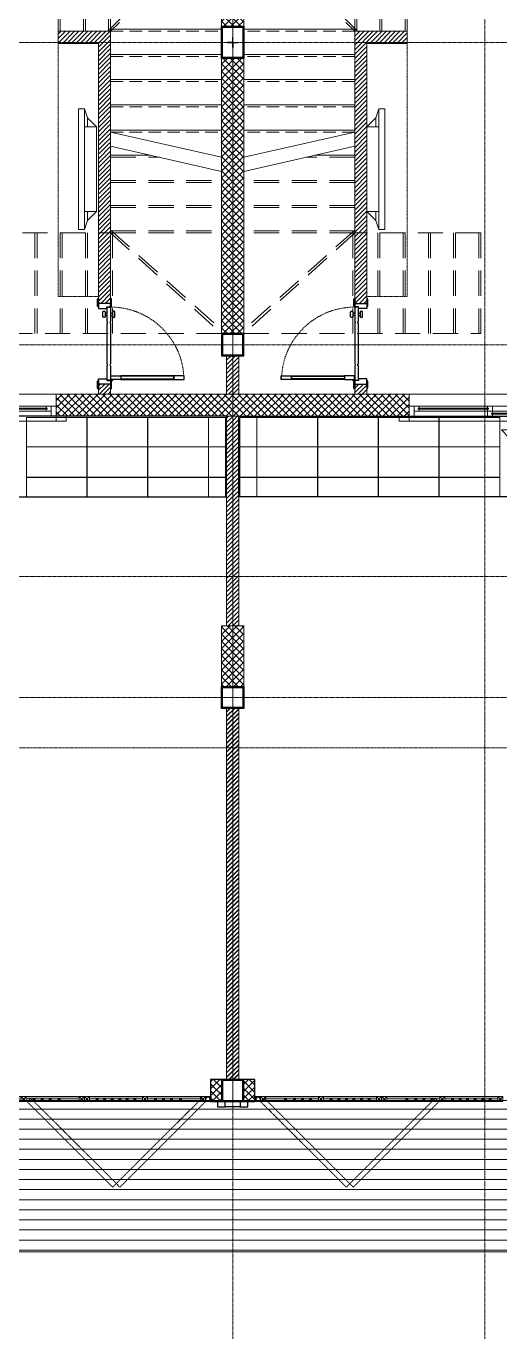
# Model space of a CAD drawing. Header units: millimetres. Extents: x 0 to 71617, y -15450 to 30894.
# Drawn here: x 58461 to 63155, y 10784 to 23807 of the extents above; entities that cross this region are included whole.
import ezdxf

# ---------------------------------------------------------------- set-up
doc = ezdxf.new("R2010")
doc.units = ezdxf.units.MM
for name, pattern in [('CENTER', [2, 1.25, -0.25, 0.25, -0.25]), ('CENTER2', [1.125, 0.75, -0.125, 0.125, -0.125]), ('HIDDEN', [0.375, 0.25, -0.125]), ('HIDDEN2', [0.1875, 0.125, -0.0625])]:
    doc.linetypes.add(name, pattern=pattern)
for name, color, linetype in [('8', 8, 'Continuous'), ('COL', 5, 'Continuous'), ('DIM', 4, 'Continuous'), ('FENCE', 9, 'Continuous'), ('Floor tile', 44, 'Continuous'), ('STAIR-097', 97, 'Continuous'), ('Wall', 7, 'Continuous'), ('WINDOW-PLAN-PANEL', 15, 'Continuous'), ('WINDOW-PLAN-SWING', 8, 'Continuous')]:
    doc.layers.add(name, color=color, linetype=linetype)
for name, color, linetype, lineweight in [('axis', 40, 'CENTER2', 5), ('Brick Wall', 33, 'Continuous', 15), ('DIM2', 4, 'Continuous', 5), ('DOOR', 4, 'Continuous', 5), ('Floor Hatch', 149, 'Continuous', 5), ('Furniture', 36, 'Continuous', 5), ('Grid Line', 8, 'CENTER', 5), ('Handrail', 142, 'Continuous', 5), ('Hatch', 8, 'Continuous', 5), ('LINE-DETAIL-SAKURA', 2, 'Continuous', 30), ('Stairs', 7, 'Continuous', 15), ('Wall Brick', 5, 'Continuous', 15), ('Window', 133, 'Continuous', 5)]:
    doc.layers.add(name, color=color, linetype=linetype, lineweight=lineweight)
doc.layers.add('Frame', color=3, linetype='Continuous', lineweight=0, plot=False)
pattern_1 = [(45, (-2110, -10510), (-22.097087, 22.097087), [])]
pattern_2 = [(135, (-2110, -10510), (-35.35534, -35.35534), []), (225, (-2110, -10510), (35.35534, -35.35534), [])]
pattern_3 = [(135, (-110, -110), (-35.35534, -35.35534), []), (225, (-110, -110), (35.35534, -35.35534), [])]

# ---------------------------------------------------------------- blocks, each defined once
blk = doc.blocks.new('Col-2')
at = {"layer": 'COL'}
for points in [[(-10, 210), (-10, -10), (310, -10), (310, 210)], [(0, 200), (0, 0), (300, 0), (300, 200)]]:
    blk.add_lwpolyline(points, close=True, dxfattribs=at)
at = {"layer": 'Defpoints'}
for points in [[(150, 150), (150, 50)], [(200, 100), (100, 100)]]:
    blk.add_lwpolyline(points, dxfattribs=at)
blk = doc.blocks.new('A$C69C17493')
at = {"layer": 'Stairs', "ltscale": 0.001}
for points in [[(1.6, 0), (0, 0), (0, -2.35)], [(1.128, -1.1), (0.028, 0)], [(1.12, -1.1), (1.12, 0)], [(1.37, -1.1), (1.37, 0)], [(1.62, -1.1), (1.62, 0)], [(1.1, -1.08), (0, -1.08)], [(1.1, -2.1), (1.1, -1.1), (1.6, -1.1)], [(1.1, -1.33), (0, -1.33)], [(1.1, -1.58), (0, -1.58)], [(1.1, -1.83), (0, -1.83)], [(1.1, -2.08), (0, -2.08)]]:
    blk.add_lwpolyline(points, dxfattribs=at)
at = {"layer": 'Stairs', "linetype": 'HIDDEN2'}
for points in [[(1.1, -1.1), (0, 0)], [(1.1, -1.1), (1.1, 0)], [(1.35, -1.1), (1.35, 0)], [(1.6, -1.1), (1.6, 0)], [(1.1, -1.1), (0, -1.1)], [(1.1, -1.35), (0, -1.35)], [(1.1, -1.6), (0, -1.6)], [(1.1, -1.85), (0, -1.85)], [(1.1, -2.1), (0, -2.1)]]:
    blk.add_lwpolyline(points, dxfattribs=at)
at = {"layer": 'Stairs'}
for points in [[(1.6, 0), (1.62, 0)], [(1.6, -1.1), (1.62, -1.1)], [(1.1, -2.1), (0, -2.35)], [(1.1, -2.24), (0, -2.49)]]:
    blk.add_lwpolyline(points, dxfattribs=at)
at = {"layer": 'Stairs', "linetype": 'HIDDEN', "ltscale": 1000}
blk.add_lwpolyline([(1.1, -2.33), (0.704, -2.33)], dxfattribs=at)
at = {"layer": 'Stairs', "linetype": 'HIDDEN'}
for points in [[(2.35, -3.1), (1.1, -3.1), (1.1, -2.24)], [(1.1, -2.35), (0.616, -2.35)], [(0, -2.49), (0, -4.1), (2.35, -4.1)], [(1.1, -2.58), (0, -2.58)], [(1.1, -2.6), (0, -2.6)], [(1.1, -2.83), (0, -2.83)], [(1.1, -2.85), (0, -2.85)], [(1.1, -3.073), (0, -4.063)], [(1.1, -3.08), (0, -3.08)], [(1.1, -3.1), (0, -3.1)], [(1.1, -3.1), (0, -4.1)], [(1.08, -3.1), (1.08, -4.1)], [(1.1, -3.1), (1.1, -4.1)], [(1.33, -3.1), (1.33, -4.1)], [(1.35, -3.1), (1.35, -4.1)], [(1.58, -3.1), (1.58, -4.1)], [(1.6, -3.1), (1.6, -4.1)], [(1.83, -3.1), (1.83, -4.1)], [(1.85, -3.1), (1.85, -4.1)], [(2.08, -3.1), (2.08, -4.1)], [(2.1, -3.1), (2.1, -4.1)], [(2.33, -3.1), (2.33, -4.1)], [(2.35, -3.1), (2.35, -4.1)]]:
    blk.add_lwpolyline(points, dxfattribs=at)
blk = doc.blocks.new('GRIDLINE-GF')
at = {"layer": 'axis'}
for p, q in [((37300, -6362, 0), (37300, 12547)), ((39800, -6362, 0), (39800, 12547, 0)), ((48410, 6500), (-4020, 6500)), ((48410, 3500, 0), (-4020, 3500, 8)), ((48410, 1200), (-4020, 1200)), ((48410, 0), (-4020, 0))]:
    blk.add_line(p, q, dxfattribs=at)
blk = doc.blocks.new('AD1')
at = {"layer": 'Hatch'}
for points in [[(-100, -220), (0, -220), (0, -270), (-100, -270)], [(3100, -220), (3000, -220), (3000, -270), (3100, -270)]]:
    blk.add_lwpolyline(points, close=True, dxfattribs=at)
blk.add_lwpolyline([(0, -270), (3000, -270)], dxfattribs=at)
at = {"layer": 'Wall Brick'}
blk.add_lwpolyline([(3000, 0), (3000, -220), (0, -220), (0, 0)], close=True, dxfattribs=at)
at = {"layer": 'Window'}
for points in [[(0, -220), (0, -120), (50, -120), (50, -220)], [(2950, -120), (50, -120), (50, -220), (2950, -220)], [(1460, -190), (815, -190), (815, -200), (1460, -200)], [(2185, -190), (1540, -190), (1540, -200), (2185, -200)]]:
    blk.add_lwpolyline(points, close=True, dxfattribs=at)
at = {"layer": 'Window', "elevation": 0}
for points in [[(100, -140), (100, -120), (50, -120), (50, -170), (100, -170), (100, -150)], [(775, -140), (775, -120), (100, -120), (100, -140)], [(775, -140), (775, -120), (825, -120), (825, -170), (775, -170), (775, -150)], [(2225, -140), (2225, -120), (2175, -120), (2175, -170), (2225, -170), (2225, -150)], [(2225, -140), (2225, -120), (2900, -120), (2900, -140)], [(2900, -140), (2900, -120), (2950, -120), (2950, -170), (2900, -170), (2900, -150)], [(100, -150), (100, -170), (775, -170), (775, -150)], [(2175, -190), (2175, -170), (2225, -170), (2225, -220), (2175, -220), (2175, -200)], [(2900, -150), (2900, -170), (2225, -170), (2225, -150)], [(2225, -220), (2950, -220)]]:
    blk.add_lwpolyline(points, dxfattribs=at)
at = {"layer": 'Window'}
for points in [[(2950, -120), (2950, -220), (3000, -220), (3000, -120), (2950, -120)], [(775, -220), (50, -220)], [(825, -200), (825, -220), (775, -220), (775, -170), (825, -170), (825, -190)], [(825, -190), (825, -170), (1450, -170), (1450, -190)], [(1450, -200), (1450, -220), (825, -220), (825, -200)], [(1450, -200), (1450, -220), (1500, -220), (1500, -170), (1450, -170), (1450, -190)], [(1550, -190), (1550, -170), (1500, -170), (1500, -220), (1550, -220), (1550, -200)], [(1550, -190), (1550, -170), (2175, -170), (2175, -190)], [(2175, -200), (2175, -220), (1550, -220), (1550, -200)]]:
    blk.add_lwpolyline(points, dxfattribs=at)
at = {"layer": 'Window', "elevation": 0}
for points in [[(785, -140), (90, -140), (90, -150), (785, -150)], [(2910, -140), (2215, -140), (2215, -150), (2910, -150)]]:
    blk.add_lwpolyline(points, close=True, dxfattribs=at)
at = {"layer": 'WINDOW-PLAN-SWING', "lineweight": 9}
for points in [[(1378, -356), (915, -356), (986, -427)], [(1623, -356), (2085, -356), (2014, -427)]]:
    blk.add_lwpolyline(points, dxfattribs=at)
blk = doc.blocks.new('SHALF')
at = {"layer": 'Hatch'}
blk.add_lwpolyline([(39725, -3715), (39725, -3895)], dxfattribs=at)
blk.add_lwpolyline([(39725, -3715), (39725, -3895)], dxfattribs=at)
blk.add_lwpolyline([(39725, -3715), (39725, -3895)], dxfattribs=at)
blk = doc.blocks.new('WD3')
at = {"layer": 'DOOR', "color": 0, "lineweight": 30, "ltscale": 50}
for points in [[(718, 748), (754, 748), (754, 848), (718, 848)], [(718, 748), (718, 222), (754, 222), (754, 748)], [(723, 748), (723, 222), (749, 222), (749, 748)], [(718, 222), (754, 222), (754, 122), (718, 122)]]:
    blk.add_lwpolyline(points, close=True, dxfattribs=at)
for points in [[(129, 161), (88, 161, 0.414214), (78, 151), (78, 148, 0.414214), (88, 138), (129, 138, 0.414214), (139, 148), (139, 151, 0.414214)], [(129, 161), (88, 161, 0.414214), (78, 151), (78, 148, 0.414214), (88, 138), (129, 138, 0.414214), (139, 148), (139, 151, 0.414214)], [(-50, 120), (35, 120, 0.414201), (27, 128), (27, 130), (-42, 130), (-42, 128, 0.414176)], [(-50, 0), (35, 0, -0.414201), (27, -8), (27, -10), (-42, -10), (-42, -8, -0.414176)], [(763, 84), (714, 84), (620, 84, 0.633815), (600, 84), (200, 84, 0.633815), (180, 84), (37, 84), (37, 120), (42, 120), (180, 120, 0.633815), (200, 120), (600, 120, 0.633815), (620, 120), (763, 120)], [(129, 43), (88, 43, -0.414214), (78, 53), (78, 56, -0.414214), (88, 66), (129, 66, -0.414214), (139, 56), (139, 53, -0.414214)], [(129, 43), (88, 43, -0.414214), (78, 53), (78, 56, -0.414214), (88, 66), (129, 66, -0.414214), (139, 56), (139, 53, -0.414214)], [(765, 122, 0.066611), (765, 120), (773, 120), (773, 120), (773, 120), (773, 128, 0.040249), (772, 128, -0.293982)], [(765, 0), (850, 0, -0.414201), (842, -8), (842, -10), (773, -10), (773, -8, -0.414176)], [(773, 120), (850, 120, 0.414201), (842, 128), (842, 130), (773, 130)]]:
    blk.add_lwpolyline(points, format="xyb", close=True, dxfattribs=at)
for points in [[(96, 120), (96, 138)], [(96, 120), (96, 138)], [(121, 120), (121, 138)], [(35, 120), (0, 120), (0, 0), (50, 0), (50, 82), (35, 82), (35, 120)], [(96, 84), (96, 66)], [(121, 84), (121, 66)], [(121, 84), (121, 66)], [(765, 120), (800, 120), (800, 0), (750, 0), (750, 82), (765, 82), (765, 120)]]:
    blk.add_lwpolyline(points, dxfattribs=at)
blk.add_circle((764, 130), 8, dxfattribs=at)
at = {"layer": 'DOOR', "color": 0, "linetype": 'HIDDEN', "ltscale": 50}
blk.add_arc((763, 120), 726, 90.7103, 180, dxfattribs=at)
blk = doc.blocks.new('2D WALL G.F')
at = {"layer": 'Hatch'}
h = blk.add_hatch(dxfattribs=at)
h.set_pattern_fill('LINE', color=256, scale=250, angle=45, style=0)
h.set_pattern_definition(pattern_1)
h.paths.add_polyline_path([(32440, 110), (32440, 300), (32060, 300), (32060, 410), (32550, 410), (32550, 110)])
h.paths.add_polyline_path([(34810, -110), (34690, -110), (34690, -2890), (34810, -2890)])
h.paths.add_polyline_path([(38790, -3490), (38790, -3390), (38670, -3390), (38670, -3490)])
h.paths.add_polyline_path([(38790, -2590), (38790, 110), (38270, 110), (38270, -10), (38670, -10), (38670, -2590)])
h.paths.add_polyline_path([(39890, 1210), (38270, 1210), (38270, 2490), (38410, 2490), (38410, 1340), (39890, 1340)])
h.paths.add_polyline_path([(38850, 3370), (38410, 3370), (38410, 3290), (38270, 3290), (38270, 3390), (37610, 3390), (37610, 3510), (38850, 3510)])
h.paths.add_polyline_path([(39450, 3370), (39450, 3510), (40000, 3510), (40000, 3370), (39930, 3370)])
h.paths.add_polyline_path([(37390, 3510), (37290, 3510), (37290, 3390), (37390, 3390)])
h.paths.add_polyline_path([(33790, 3390), (32110, 3390), (32110, 3510), (33790, 3510)])
h = blk.add_hatch(dxfattribs=at)
h.set_pattern_fill('LINE', color=256, scale=250, angle=45, style=0)
h.set_pattern_definition(pattern_1)
h.paths.add_polyline_path([(41330, -3490), (41330, -3390), (41210, -3390), (41210, -3490)])
h.paths.add_polyline_path([(41730, -10), (41330, -10), (41330, -2590), (41210, -2590), (41210, 110), (41730, 110)])
h.paths.add_polyline_path([(40110, 1210), (41730, 1210), (41730, 2490), (41590, 2490), (41590, 1340), (40110, 1340)])
h.paths.add_polyline_path([(42390, 3390), (41730, 3390), (41730, 3290), (41590, 3290), (41590, 3370), (41150, 3370), (41150, 3510), (42390, 3510)])
h.paths.add_polyline_path([(40070, 3370), (40000, 3370), (40000, 3510), (40550, 3510), (40550, 3370)])
h.paths.add_polyline_path([(42710, 3390), (42610, 3390), (42610, 3510), (42710, 3510)])
h.paths.add_polyline_path([(47890, 3390), (46210, 3390), (46210, 3510), (47890, 3510)])
h.paths.add_polyline_path([(48010, 3390), (47890, 3390), (47890, 110), (48010, 110)])
h.paths.add_polyline_path([(47890, 410), (47450, 410), (47450, 110), (47560, 110), (47560, 300), (47890, 300)])
h.paths.add_polyline_path([(45310, -2890), (45190, -2890), (45190, -110), (45310, -110)])
h = blk.add_hatch(dxfattribs=at)
h.set_pattern_fill('LINE', color=256, scale=250, angle=45, style=0)
h.set_pattern_definition(pattern_1)
h.paths.add_polyline_path([(39940, -3490), (40060, -3490), (40060, -3110), (39940, -3110)])
h.paths.add_polyline_path([(40070, 3370), (39930, 3370), (39930, 1340), (40070, 1340)])
h = blk.add_hatch(dxfattribs=at)
h.set_pattern_fill('NET', color=256, scale=400, angle=135, style=0)
h.set_pattern_definition(pattern_2)
h.paths.add_polyline_path([(40110, -2890), (39890, -2890), (39890, -160), (40110, -160)])
h.paths.add_polyline_path([(40110, 1340), (39890, 1340), (39890, 160), (40110, 160)])
h = blk.add_hatch(dxfattribs=at)
h.set_pattern_fill('NET', color=256, scale=400, angle=135, style=0)
h.set_pattern_definition(pattern_2)
h.paths.add_polyline_path([(41750, -3710), (38250, -3710), (38250, -3490), (41750, -3490)])
h = blk.add_hatch(dxfattribs=at)
h.set_pattern_fill('LINE', color=256, scale=250, angle=45, style=0)
h.set_pattern_definition(pattern_1)
h.paths.add_polyline_path([(40060, -3710), (39940, -3710), (39940, -5790), (40060, -5790)])
h = blk.add_hatch(dxfattribs=at)
h.set_pattern_fill('NET', color=256, scale=400, angle=135, style=0)
h.set_pattern_definition(pattern_2)
h.paths.add_polyline_path([(40110, -5790), (39890, -5790), (39890, -6390), (40110, -6390)])
h = blk.add_hatch(dxfattribs=at)
h.set_pattern_fill('LINE', color=256, scale=250, angle=45, style=0)
h.set_pattern_definition(pattern_1)
h.paths.add_polyline_path([(40060, -6610), (39940, -6610), (39940, -10300), (40060, -10300)])
at = {"layer": 'Hatch', "color": 3, "linetype": 'HIDDEN', "elevation": 8}
for points in [[(32000, -10500), (40000, -10500), (40000, 5500), (32000, 5500)], [(50000, -10500), (40000, -10500), (40000, 5500), (50000, 5500)]]:
    blk.add_lwpolyline(points, close=True, dxfattribs=at)
at = {"layer": 'Wall Brick'}
for points in [[(38790, -2590), (38790, 110), (38270, 110), (38270, -10), (38670, -10), (38670, -2590)], [(41730, -10), (41330, -10), (41330, -2590), (41210, -2590), (41210, 110), (41730, 110)], [(39890, -2890), (40110, -2890), (40110, -160), (39890, -160)], [(40110, -2890), (39890, -2890), (39890, -160), (40110, -160)], [(39940, -3110), (40060, -3110), (40060, -3490), (39940, -3490)], [(41750, -3710), (38250, -3710), (38250, -3490), (41750, -3490)], [(38790, -3490), (38790, -3390), (38670, -3390), (38670, -3490)], [(41330, -3490), (41330, -3390), (41210, -3390), (41210, -3490)], [(40060, -3710), (39940, -3710), (39940, -5790), (40060, -5790)], [(40060, -3710), (39940, -3710), (39940, -5790), (40060, -5790)], [(39890, -5790), (40110, -5790), (40110, -6390), (39890, -6390)], [(40110, -5790), (39890, -5790), (39890, -6390), (40110, -6390)], [(40060, -6610), (39940, -6610), (39940, -10300), (40060, -10300)], [(40060, -6610), (39940, -6610), (39940, -10300), (40060, -10300)]]:
    blk.add_lwpolyline(points, close=True, dxfattribs=at)
blk.add_lwpolyline([(40060, -10300), (40060, -6610), (40110, -6610), (40110, -5790), (40060, -5790), (40060, -3710)], dxfattribs=at)
at = {"layer": 'DOOR', "rotation": 270}
blk.add_blockref('WD3', (38670, -2590), dxfattribs=at)
at = {"layer": 'DOOR', "xscale": -1, "rotation": 90}
blk.add_blockref('WD3', (41330, -2590), dxfattribs=at)
at = {"layer": 'Wall Brick'}
blk.add_blockref('SHALF', (275, 205), dxfattribs=at)
at = {"layer": 'Window'}
blk.add_blockref('AD1', (35250, -3490), dxfattribs=at)
at = {"layer": 'Window', "xscale": -1}
blk.add_blockref('AD1', (44750, -3490), dxfattribs=at)
blk = doc.blocks.new('TV')
at = {"color": 0, "linetype": 'ByBlock', "lineweight": -2}
for p, q in [((-350, 0), (-425, -75)), ((350, 0), (425, -75)), ((-500, -100), (-425, -75)), ((425, -75), (500, -100))]:
    blk.add_line(p, q, dxfattribs=at)
for points in [[(-350, -100), (350, -100), (350, 0), (-350, 0)], [(-500, -150), (500, -150), (500, -100), (-500, -100)]]:
    blk.add_lwpolyline(points, close=True, dxfattribs=at)
for points in [[(-425, -75), (-350, -75)], [(425, -75), (350, -75)]]:
    blk.add_lwpolyline(points, dxfattribs=at)
blk = doc.blocks.new('FURNITURE-GF')
at = {"layer": 'Furniture', "linetype": 'HIDDEN', "elevation": 0}
for points in [[(35570, 2990), (35970, 2990), (35970, 480), (35570, 480)], [(39030, 2990), (38630, 2990), (38630, 480), (39030, 480)]]:
    blk.add_lwpolyline(points, close=True, dxfattribs=at)
at = {"layer": 'Furniture', "ltscale": 500, "yscale": 1.200000000186265, "zscale": 1.200000000186265}
for p, xscale, rotation in [((35950, 1742), 1.200000000186265, 270.0000000000001), ((38630, 1742), -1.200000000186265, 90.00000000000007)]:
    blk.add_blockref('TV', p, dxfattribs=dict(at, xscale=xscale, rotation=rotation))
blk = doc.blocks.new('Col-1')
at = {"layer": 'COL'}
for points in [[(-10, -10), (210, -10), (210, 210), (-10, 210)], [(0, 0), (200, 0), (200, 200), (0, 200)]]:
    blk.add_lwpolyline(points, close=True, dxfattribs=at)
blk = doc.blocks.new('COL-GF1')
at = {"layer": 'COL'}
blk.add_blockref('Col-1', (39900, 2200), dxfattribs=at)
at = {"layer": 'COL', "xscale": -1}
blk.add_blockref('Col-1', (40100, -1300), dxfattribs=at)
blk = doc.blocks.new('FENCE COLUMN')
at = {"layer": 'COL'}
for points in [[(-110, -110), (110, -110), (110, 110), (-110, 110)], [(-100, -100), (100, -100), (100, 100), (-100, 100)]]:
    blk.add_lwpolyline(points, close=True, dxfattribs=at)
blk = doc.blocks.new('MAINDOOR')
at = {"layer": 'Handrail'}
for points in [[(0, 50), (50, 50), (50, 0), (0, 0)], [(50, 50), (1150, 50), (1150, 0), (50, 0)], [(50, 35), (575, 35), (575, 15), (50, 15)], [(115, 35), (135, 35), (135, 15), (115, 15)], [(190, 35), (210, 35), (210, 15), (190, 15)], [(265, 35), (285, 35), (285, 15), (265, 15)], [(340, 35), (360, 35), (360, 15), (340, 15)], [(415, 35), (435, 35), (435, 15), (415, 15)], [(490, 35), (510, 35), (510, 15), (490, 15)], [(575, 50), (625, 50), (625, 0), (575, 0)], [(625, 35), (1150, 35), (1150, 15), (625, 15)], [(694, 35), (714, 35), (714, 15), (694, 15)], [(774, 35), (794, 35), (794, 15), (774, 15)], [(853, 35), (873, 35), (873, 15), (853, 15)], [(942, 35), (962, 35), (962, 15), (942, 15)], [(1150, 50), (1200, 50), (1200, 0), (1150, 0)]]:
    blk.add_lwpolyline(points, close=True, dxfattribs=at)
at = {"layer": 'Handrail', "color": 8}
for points in [[(0, 0), (50, 50)], [(0, 50), (50, 0)], [(115, 35), (135, 15)], [(115, 15), (135, 35)], [(190, 35), (210, 15)], [(190, 15), (210, 35)], [(265, 35), (285, 15)], [(265, 15), (285, 35)], [(340, 35), (360, 15)], [(340, 15), (360, 35)], [(415, 35), (435, 15)], [(415, 15), (435, 35)], [(490, 35), (510, 15)], [(490, 15), (510, 35)], [(575, 0), (625, 50)], [(575, 50), (625, 0)], [(694, 35), (714, 15)], [(694, 15), (714, 35)], [(774, 35), (794, 15)], [(774, 15), (794, 35)], [(853, 35), (873, 15)], [(853, 15), (873, 35)], [(942, 35), (962, 15)], [(942, 15), (962, 35)], [(1150, 0), (1200, 50)], [(1150, 50), (1200, 0)]]:
    blk.add_lwpolyline(points, dxfattribs=at)
blk = doc.blocks.new('STEEL CONECT')
at = {"layer": 'Hatch'}
h = blk.add_hatch(color=256, dxfattribs=at)
h.dxf.hatch_style = 1
h.paths.add_polyline_path([(-25, 25), (-25, -25), (-75, -25), (-75, -18), (-32, -18), (-32, 25)])
h = blk.add_hatch(color=256, dxfattribs=at)
h.dxf.hatch_style = 1
edge = h.paths.add_edge_path(flags=17)
edge.add_arc((0, 0), 20, 0, 360)
edge = h.paths.add_edge_path()
edge.add_arc((0, 0), 25, 0, 360)
at = {"layer": 'Frame'}
blk.add_lwpolyline([(-25, 25), (-25, -25), (-75, -25), (-75, -18), (-32, -18), (-32, 25), (-25, 25)], dxfattribs=at)
for radius in [25, 20]:
    blk.add_circle((0, 0), radius, dxfattribs=at)
at = {"layer": 'WINDOW-PLAN-PANEL', "color": 8, "linetype": 'HIDDEN2', "lineweight": 9, "ltscale": 1000}
for points in [[(0, -25), (-25, -25), (-25, 25), (0, 25)], [(0, -25), (25, -25), (25, 25), (0, 25)]]:
    blk.add_lwpolyline(points, dxfattribs=at)
blk = doc.blocks.new('FENCE1')
at = {"layer": 'Hatch'}
h = blk.add_hatch(dxfattribs=at)
h.set_pattern_fill('LINE', color=256, scale=250, angle=45, style=0)
h.set_pattern_definition([(45, (-110, -110), (-22.097087, 22.097087), [])])
h.paths.add_polyline_path([(42060, 3790), (41940, 3790), (41940, 100), (42060, 100)])
h = blk.add_hatch(dxfattribs=at)
h.set_pattern_fill('NET', color=256, scale=400, angle=135, style=0)
h.set_pattern_definition(pattern_3)
h.paths.add_polyline_path([(41780, 110), (41890, 110), (41890, -110), (41780, -110)])
h = blk.add_hatch(dxfattribs=at)
h.set_pattern_fill('NET', color=256, scale=400, angle=135, style=0)
h.set_pattern_definition(pattern_3)
h.paths.add_polyline_path([(42110, 110), (42220, 110), (42220, -110), (42110, -110)])
h = blk.add_hatch(dxfattribs=at)
h.set_pattern_fill('_USER', color=250, scale=100, pattern_type=0)
h.set_pattern_definition([(9e-14, (-1872.25, -82936.15), (-1e-13, 100), [])])
edge = h.paths.add_edge_path()
edge.add_line((47175, -100), (47175, -600))
edge.add_arc((48175, -600), 1000, 180, 270)
edge.add_line((48175, -1600), (35825, -1600))
edge.add_arc((35825, -600), 1000, 270, 360)
edge.add_line((36825, -600), (36825, -100))
edge.add_line((36825, -100), (47175, -100))
at = {"layer": 'Grid Line', "linetype": 'HIDDEN', "elevation": -8}
for points in [[(39962, -110), (40811, -959), (40846, -923), (39998, -75)], [(41730, -110), (40881, -959), (40846, -923), (41695, -75)], [(42277, -110), (43126, -959), (43161, -923), (42312, -75)], [(44045, -110), (43196, -959), (43161, -923), (44009, -75)]]:
    blk.add_lwpolyline(points, close=True, dxfattribs=at)
at = {"layer": 'Hatch'}
blk.add_line((48175, -1600, -8), (35825, -1600, -8), dxfattribs=at)
at = {"layer": 'Hatch', "color": 3}
for points in [[(34000, -100), (42000, -100), (42000, 15900), (34000, 15900)], [(52000, -100), (42000, -100), (42000, 15900), (52000, 15900)]]:
    blk.add_lwpolyline(points, close=True, dxfattribs=at)
at = {"layer": 'Wall', "color": 8, "elevation": -2}
for points in [[(41925, -110), (41850, -110), (41850, -160), (41925, -160)], [(42150, -110), (42075, -110), (42075, -160), (42150, -160)]]:
    blk.add_lwpolyline(points, close=True, dxfattribs=at)
blk.add_lwpolyline([(42075, -160), (41925, -160)], dxfattribs=at)
at = {"layer": 'Wall Brick', "elevation": -8}
for points in [[(42060, 3790), (41940, 3790), (41940, 100), (42060, 100)], [(42060, 3790), (41940, 3790), (41940, 100), (42060, 100)], [(41780, 110), (41890, 110), (41890, -110), (41780, -110)], [(42110, 110), (42220, 110), (42220, -110), (42110, -110)]]:
    blk.add_lwpolyline(points, close=True, dxfattribs=at)
at = {"layer": 'COL'}
blk.add_blockref('FENCE COLUMN', (42000, 0, -8), dxfattribs=at)
at = {"layer": 'Handrail'}
for p in [(39328, -110, -8), (40530, -110, -8), (40530, -110, -8)]:
    blk.add_blockref('MAINDOOR', p, dxfattribs=at)
at = {"layer": 'Handrail', "xscale": -1}
for p in [(43477, -110, -8), (44679, -110, -8)]:
    blk.add_blockref('MAINDOOR', p, dxfattribs=at)
at = {"layer": 'Hatch', "xscale": -1}
blk.add_blockref('STEEL CONECT', (41755, -85, -8), dxfattribs=at)
blk.add_blockref('STEEL CONECT', (41755, -85, -8), dxfattribs=at)
at = {"layer": 'Hatch'}
blk.add_blockref('STEEL CONECT', (42252, -85, -8), dxfattribs=at)

msp = doc.modelspace()

# ---------------------------------------------------------------- linework, layer by layer
at = {"layer": '8'}
msp.add_line((55332, 13147, 6), (60307, 13147, 6), dxfattribs=at)
at = {"layer": 'Brick Wall', "elevation": 0}
msp.add_lwpolyline([(60447, 20157), (60567, 20157), (60567, 20537), (60447, 20537)], close=True, dxfattribs=at)
at = {"layer": 'DIM'}
for q in [(60457, 23647, 0), (60457, 23647, 0), (60457, 23647, 0), (60457, 23647, 0), (60507, 23697, 0), (60507, 23697, 0), (60507, 23697, 0), (60507, 23697, 0), (60507, 23697, 0), (60507, 23697, 0), (60557, 23647, 0), (60507, 23597, 0), (60557, 23647, 0), (60507, 23597, 0), (60507, 23597, 0), (60507, 23597, 0), (60557, 23647, 0), (60507, 23597, 0), (60557, 23647, 0), (60507, 23597, 0)]:
    msp.add_line((60507, 23647, 0), q, dxfattribs=at)
at = {"layer": 'FENCE', "ltscale": 0.05}
msp.add_lwpolyline([(60727, 13357), (60287, 13357), (60287, 13137), (60727, 13137)], close=True, dxfattribs=at)
at = {"layer": 'Floor Hatch', "ltscale": 100, "elevation": 0}
for points in [[(58462, 19635), (59062, 19635), (59062, 19925), (58462, 19925)], [(59064, 19635), (59664, 19635), (59664, 19925), (59064, 19925)], [(59666, 19635), (60266, 19635), (60266, 19925), (59666, 19925)], [(60268, 19925), (60437, 19925), (60437, 19635), (60268, 19635)], [(60746, 19925), (60577, 19925), (60577, 19635), (60746, 19635)], [(61348, 19635), (60748, 19635), (60748, 19925), (61348, 19925)], [(61950, 19635), (61350, 19635), (61350, 19925), (61950, 19925)], [(62552, 19635), (61952, 19635), (61952, 19925), (62552, 19925)], [(63154, 19635), (62554, 19635), (62554, 19925), (63154, 19925)], [(58462, 19333), (59062, 19333), (59062, 19633), (58462, 19633)], [(59064, 19333), (59664, 19333), (59664, 19633), (59064, 19633)], [(59666, 19333), (60266, 19333), (60266, 19633), (59666, 19633)], [(60268, 19633), (60437, 19633), (60437, 19333), (60268, 19333)], [(60746, 19633), (60577, 19633), (60577, 19333), (60746, 19333)], [(61348, 19333), (60748, 19333), (60748, 19633), (61348, 19633)], [(61950, 19333), (61350, 19333), (61350, 19633), (61950, 19633)], [(62552, 19333), (61952, 19333), (61952, 19633), (62552, 19633)], [(63154, 19333), (62554, 19333), (62554, 19633), (63154, 19633)], [(58462, 19331), (59062, 19331), (59062, 19137), (58462, 19137)], [(59064, 19331), (59664, 19331), (59664, 19137), (59064, 19137)], [(59666, 19331), (60266, 19331), (60266, 19137), (59666, 19137)], [(60268, 19331), (60437, 19331), (60437, 19137), (60268, 19137)], [(60746, 19331), (60577, 19331), (60577, 19137), (60746, 19137)], [(61348, 19331), (60748, 19331), (60748, 19137), (61348, 19137)], [(61950, 19331), (61350, 19331), (61350, 19137), (61950, 19137)], [(62552, 19331), (61952, 19331), (61952, 19137), (62552, 19137)], [(63154, 19331), (62554, 19331), (62554, 19137), (63154, 19137)]]:
    msp.add_lwpolyline(points, close=True, dxfattribs=at)
at = {"layer": 'Floor tile', "elevation": 0}
for points in [[(60447, 19937), (55097, 19937), (55097, 19137), (60447, 19137)], [(60567, 19937), (65917, 19937), (65917, 19137), (60567, 19137)]]:
    msp.add_lwpolyline(points, close=True, dxfattribs=at)
at = {"layer": 'WINDOW-PLAN-PANEL', "linetype": 'HIDDEN', "lineweight": 9, "elevation": 0}
for points in [[(60507, 16646), (66017, 16646), (66017, 18137), (68717, 18137), (68717, 23747)], [(60507, 16646), (55097, 16646), (55097, 18237), (52617, 18237), (52617, 23537)]]:
    msp.add_lwpolyline(points, dxfattribs=at)

# ---------------------------------------------------------------- block references
at = {"layer": 'COL', "xscale": -1, "rotation": 90}
msp.add_blockref('Col-2', (60607, 23797, 0), dxfattribs=at)
at = {"layer": 'DIM2'}
msp.add_blockref('GRIDLINE-GF', (23207, 17147, 0), dxfattribs=at)
at = {"layer": 'Furniture'}
msp.add_blockref('FURNITURE-GF', (23207, 20647, 0), dxfattribs=at)
at = {"layer": 'LINE-DETAIL-SAKURA'}
for name, p in [('FENCE1', (18507, 13247, 16)), ('COL-GF1', (20507, 18347, 0))]:
    msp.add_blockref(name, p, dxfattribs=at)
at = {"layer": 'STAIR-097', "yscale": 1000, "zscale": 1000}
for p, xscale in [((60397, 24857, 0), -1000), ((60617, 24857, 0), 1000)]:
    msp.add_blockref('A$C69C17493', p, dxfattribs=dict(at, xscale=xscale))
at = {"layer": 'Wall Brick', "color": 1}
msp.add_blockref('2D WALL G.F', (20507, 23647, 0), dxfattribs=at)

doc.saveas('drawing.dxf')
